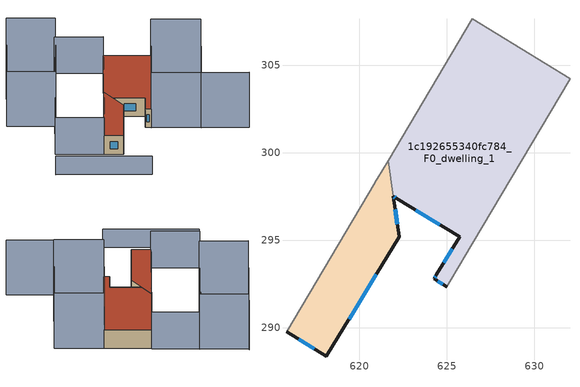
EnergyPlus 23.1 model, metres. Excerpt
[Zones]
1c192655340fc784_F0_dwelling_0
 floor ground (EU_floor_Construction): 621.63,299.54 621.93,297.5 622.26,295.19 618.11,288.38 615.83,289.77 620.9,298.31 620.92,298.33 621.02,298.51 z0
 wall outside (EU_wall_Construction): 615.83,289.77 618.11,288.38 622.26,295.19 621.93,297.5 z0:3
 wall adiabatic (EU_wall_Construction): 621.63,299.54 621.02,298.51 620.92,298.33 620.9,298.31 615.83,289.77 z0:3
 wall to 1c192655340fc784_F0_dwelling_1 (EU_wall_Construction): 621.93,297.51 621.63,299.54 z0:3
 window (EU_Window_Construction): 622.16,295.91 622.03,296.78 / 619.41,290.5 620.97,293.07 / 616.54,289.33 617.4,288.81 z0.93:2.07
 roof outside (EU_roof_Construction): 618.11,288.38 622.26,295.19 621.93,297.51 621.63,299.54 621.02,298.51 620.92,298.33 620.9,298.31 615.83,289.77 z3
1c192655340fc784_F0_dwelling_1
 floor ground (EU_floor_Construction): 632.03,304.22 625.89,293.88 625.87,293.84 624.99,292.36 624.26,292.8 624.4,293.03 625.72,295.2 621.93,297.51 621.63,299.54 626.45,307.65 z0
 wall outside (EU_wall_Construction): 622.1,297.41 625.72,295.2 624.4,293.03 624.26,292.8 624.99,292.36 / 621.93,297.51 622.09,297.41 z0:3
 wall adiabatic (EU_wall_Construction): 624.99,292.36 625.87,293.84 625.89,293.88 632.03,304.22 626.45,307.65 621.64,299.55 z0:3
 window (EU_Window_Construction): 624.49,292.66 624.76,292.5 / 624.35,292.96 624.3,292.87 / 625.31,294.53 624.81,293.71 / 623.23,296.72 624.59,295.89 / 621.98,297.48 622.04,297.44 z0.93:2.07
 roof outside (EU_roof_Construction): 625.89,293.88 632.03,304.22 626.45,307.65 621.64,299.55 621.93,297.51 625.72,295.2 624.4,293.03 624.26,292.8 624.99,292.36 625.87,293.84 z3
shading: 636.6,285.39 630.91,288.75 / 630.91,288.75 637.92,300.6 / 624.96,292.33 632.03,304.22 / 632.03,304.22 637.99,300.68 / 637.99,300.68 630.93,288.79 / 630.93,288.79 624.96,292.33 / 607.97,302.89 614.96,314.72 / 614.96,314.72 620.81,311.27 / 620.81,311.27 613.82,299.43 / 613.82,299.43 607.97,302.89 z0:9; 607.33,288.69 618.85,281.84 z0:3; 615.08,314.93 608.06,303.04 / 626.5,307.75 615.83,289.77 / 615.83,289.77 609.97,293.25 / 609.97,293.25 620.64,311.23 / 620.64,311.23 626.5,307.75 z0:6
[Building]
EU S2 Campaign: North Axis=0; Terrain=City; Solar Distribution=FullExterior
[Site:Location]
Montreal-Trudeau.Intl.AP: Latitude=45.4667; Longitude=-73.75; Time Zone=-5; Elevation=36
[SizingPeriod:WeatherFileDays]
AnnualSizingPeriod: Begin Month=1; Begin Day of Month=1; End Month=12; End Day of Month=31; Day of Week for Start Day=Monday; Use Weather File Daylight Saving Period=No; Use Weather File Rain and Snow Indicators=No
[MATERIAL]
EU_InternalMass_Material: Roughness=MediumRough; Thickness=0.1; Conductivity=1; Density=1800; Specific Heat=900; Thermal Absorptance=0.9; Solar Absorptance=0.7; Visible Absorptance=0.7
[MATERIAL:NOMASS] Roughness=MediumRough; Thermal Absorptance=0.9; Solar Absorptance=0.7; Visible Absorptance=0.7
Name | Thermal Resistance
EU_wall_NoMass; EU_floor_NoMass | 1.36485
EU_roof_NoMass | 2.55992
[WINDOWMATERIAL:SIMPLEGLAZINGSYSTEM]
EU_Window_SimpleGlazing: UFactor=3.92339; Solar Heat Gain Coefficient=0.8; Visible Transmittance=0.8
[CONSTRUCTION]
EU_wall_Construction: EU_wall_NoMass
EU_roof_Construction: EU_roof_NoMass
EU_floor_Construction: EU_floor_NoMass
EU_Window_Construction: EU_Window_SimpleGlazing
EU_InternalMass_Construction: EU_InternalMass_Material
[ZONE] Type=1; Multiplier=1; Ceiling Height=autocalculate; Floor Area=autocalculate; Part of Total Floor Area=Yes
Name | Volume
1c192655340fc784_F0_dwelling_0 | 79.106
1c192655340fc784_F0_dwelling_1 | 220.147
[INTERNALMASS] Construction=EU_InternalMass_Construction
Name | Zone or ZoneList | Surface Area
1c192655340fc784_F0_dwelling_0_EU_InternalMass | 1c192655340fc784_F0_dwelling_0 | 26.3636
1c192655340fc784_F0_dwelling_1_EU_InternalMass | 1c192655340fc784_F0_dwelling_1 | 73.3899
[OTHEREQUIPMENT] Fuel Type=Electricity; Design Level Calculation Method=Watts/Area; Power per Zone Floor Area=1; Fraction Latent=0; Fraction Radiant=0; Fraction Lost=0; Carbon Dioxide Generation Rate=0; EndUse Subcategory=EU_Step8_InternalGains
Name | Zone or ZoneList or Space or SpaceList | Schedule
EU_Step8_InternalGain_1c192655340fc784_F0_dwelling_0_f000 | 1c192655340fc784_F0_dwelling_0 | EU_Step8_GainSchedule_1c192655340fc784_F0_dwelling_0_f000
EU_Step8_InternalGain_1c192655340fc784_F0_dwelling_1_f000 | 1c192655340fc784_F0_dwelling_1 | EU_Step8_GainSchedule_1c192655340fc784_F0_dwelling_1_f000
[ZONEVENTILATION:DESIGNFLOWRATE] Schedule=EU_AlwaysOn; Design Flow Rate Calculation Method=AirChanges/Hour; Air Changes per Hour=0.860309; Ventilation Type=Natural; Fan Pressure Rise=0; Fan Total Efficiency=1; Constant Term Coefficient=1; Temperature Term Coefficient=0; Velocity Term Coefficient=0; Velocity Squared Term Coefficient=0; Minimum Indoor Temperature=-100; Maximum Indoor Temperature=100; Delta Temperature=-100; Minimum Outdoor Temperature=-100; Maximum Outdoor Temperature=100; Maximum Wind Speed=40
Name | Zone or ZoneList or Space or SpaceList
EU_ConstantAir_1c192655340fc784_F0_dwelling_0 | 1c192655340fc784_F0_dwelling_0
EU_ConstantAir_1c192655340fc784_F0_dwelling_1 | 1c192655340fc784_F0_dwelling_1
[HVACTEMPLATE:THERMOSTAT] Constant Heating Setpoint=20; Constant Cooling Setpoint=50
EU_HeatOnly_1c192655340fc784_F0_dwelling_0; EU_HeatOnly_1c192655340fc784_F0_dwelling_1
[HVACTEMPLATE:ZONE:IDEALLOADSAIRSYSTEM] System Availability Schedule=EU_AlwaysOn; Maximum Heating Supply Air Temperature=50; Minimum Cooling Supply Air Temperature=13; Maximum Heating Supply Air Humidity Ratio=0.0156; Minimum Cooling Supply Air Humidity Ratio=0.0077; Heating Limit=NoLimit; Cooling Limit=NoLimit; Heating Availability Schedule=EU_AlwaysOn; Cooling Availability Schedule=EU_CoolingOff; Dehumidification Control Type=ConstantSensibleHeatRatio; Cooling Sensible Heat Ratio=0.7; Dehumidification Setpoint=60; Humidification Control Type=None; Humidification Setpoint=30; Outdoor Air Method=None; Outdoor Air Flow Rate per Person=0.00944; Outdoor Air Flow Rate per Zone Floor Area=0; Outdoor Air Flow Rate per Zone=0; Demand Controlled Ventilation Type=None; Outdoor Air Economizer Type=NoEconomizer; Heat Recovery Type=None; Sensible Heat Recovery Effectiveness=0.7; Latent Heat Recovery Effectiveness=0.65
Name | Template Thermostat
1c192655340fc784_F0_dwelling_0 | EU_HeatOnly_1c192655340fc784_F0_dwelling_0
1c192655340fc784_F0_dwelling_1 | EU_HeatOnly_1c192655340fc784_F0_dwelling_1
[SIZING:ZONE] Zone Cooling Design Supply Air Temperature Input Method=SupplyAirTemperature; Zone Cooling Design Supply Air Temperature=13; Zone Heating Design Supply Air Temperature Input Method=SupplyAirTemperature; Zone Heating Design Supply Air Temperature=50; Zone Cooling Design Supply Air Humidity Ratio=0.008; Zone Heating Design Supply Air Humidity Ratio=0.008; Cooling Design Air Flow Method=DesignDay; Cooling Design Air Flow Rate=0; Cooling Minimum Air Flow per Zone Floor Area=0.000762; Cooling Minimum Air Flow=0; Cooling Minimum Air Flow Fraction=0.2; Heating Design Air Flow Method=DesignDay; Heating Design Air Flow Rate=0; Heating Maximum Air Flow per Zone Floor Area=0.002032; Heating Maximum Air Flow=0.141576; Heating Maximum Air Flow Fraction=0.3; Account for Dedicated Outdoor Air System=No; Dedicated Outdoor Air System Control Strategy=NeutralSupplyAir; Dedicated Outdoor Air Low Setpoint Temperature for Design=autosize; Dedicated Outdoor Air High Setpoint Temperature for Design=autosize; Zone Load Sizing Method=Sensible Load Only No Latent Load; Zone Latent Cooling Design Supply Air Humidity Ratio Input Method=HumidityRatioDifference; Zone Cooling Design Supply Air Humidity Ratio Difference=0.005; Zone Latent Heating Design Supply Air Humidity Ratio Input Method=HumidityRatioDifference; Zone Humidification Design Supply Air Humidity Ratio Difference=0.005
1c192655340fc784_F0_dwelling_0; 1c192655340fc784_F0_dwelling_1
[SCHEDULE:CONSTANT]
Name | Hourly Value
EU_AlwaysOn | 1
EU_CoolingOff | 0
[SCHEDULE:FILE] Column Number=1; Rows to Skip at Top=0; Number of Hours of Data=8760; Column Separator=Comma; Interpolate to Timestep=No; Minutes per Item=60; Adjust Schedule for Daylight Savings=Yes
Name | File
EU_Step8_GainSchedule_1c192655340fc784_F0_dwelling_0_f000 | ../../schedules/1c192655340fc784/1c192655340fc784_F0_dwelling_0_f000_gain.csv
EU_Step8_GainSchedule_1c192655340fc784_F0_dwelling_1_f000 | ../../schedules/1c192655340fc784/1c192655340fc784_F0_dwelling_1_f000_gain.csv
